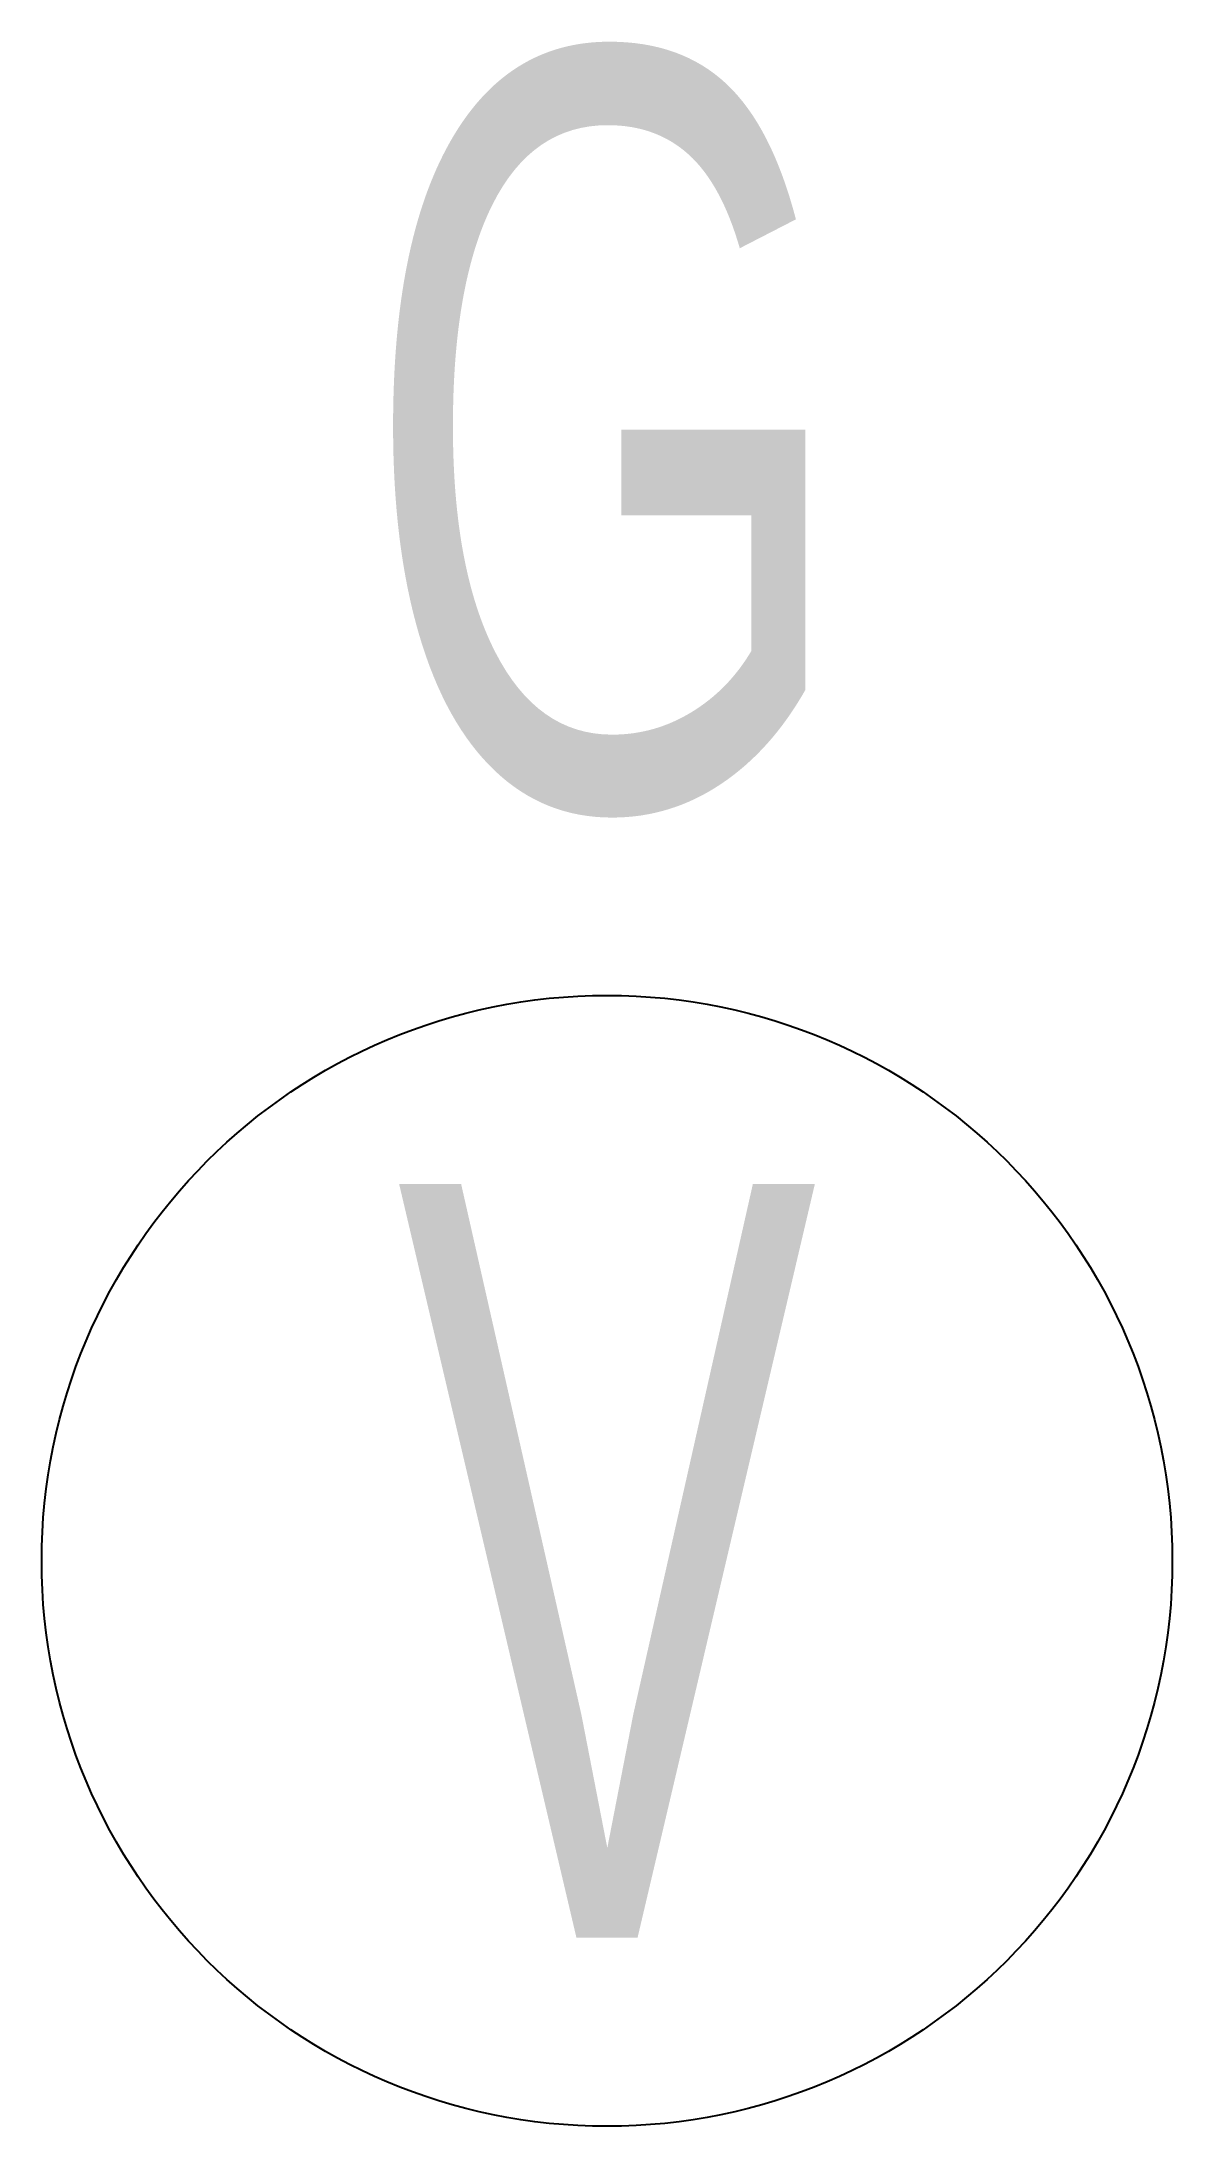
# Model space of a CAD drawing. Extents: x -1.5 to 1.5, y -1.5 to 4.03.
import ezdxf
from ezdxf.enums import TextEntityAlignment as Align

# ---------------------------------------------------------------- set-up
doc = ezdxf.new("R2010")
doc.units = 0
doc.header["$LTSCALE"] = 0.01
doc.header["$MEASUREMENT"] = 0
doc.layers.get('0').update_dxf_attribs({"lineweight": 20})
doc.styles.add('COA_Existing', font='arial.ttf', dxfattribs={"height": 2})

msp = doc.modelspace()

# ---------------------------------------------------------------- linework, layer by layer
at = {"color": 0, "linetype": 'ByBlock', "lineweight": -2}
msp.add_circle((0, 0), 1.5, dxfattribs=at)

# ---------------------------------------------------------------- texts
at = {"color": 0, "linetype": 'ByBlock', "lineweight": -2, "style": 'COA_Existing', "width": 0.6}
msp.add_text('G', height=2, dxfattribs=at).set_placement((0, 2), align=Align.CENTER)
msp.add_text('V', height=2, dxfattribs=at).set_placement((0, 0), align=Align.MIDDLE_CENTER)

doc.saveas('drawing.dxf')
